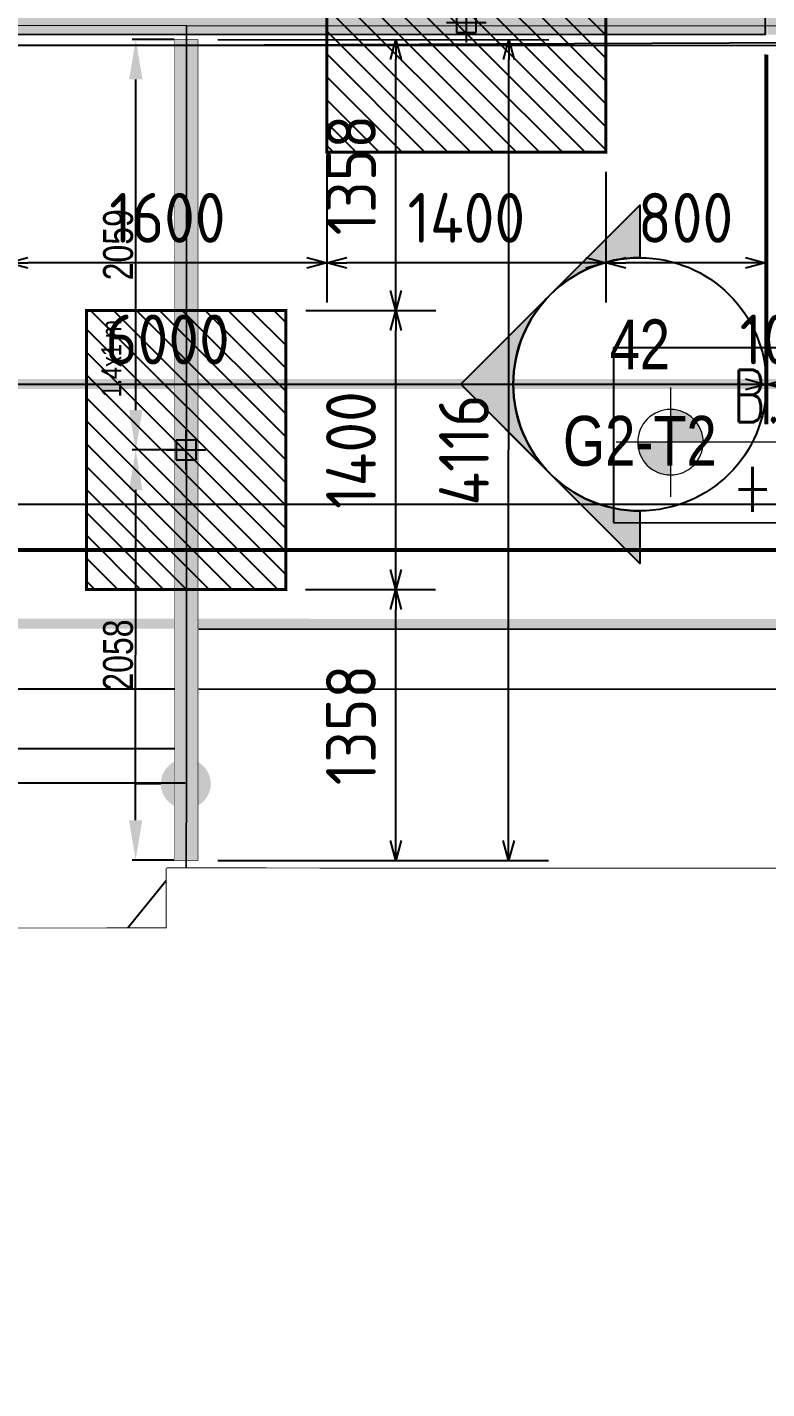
# Model space of a CAD drawing. Header units: centimetres. Extents: x -6122352 to 6876996, y -1694241 to 2592194.
# Drawn here: x 121387 to 125097, y -49007 to -42178 of the extents above; entities that cross this region are included whole.
import ezdxf
from ezdxf.enums import TextEntityAlignment as Align
from ezdxf.xclip import XClip

# ---------------------------------------------------------------- set-up
doc = ezdxf.new("R2010")
doc.units = ezdxf.units.CM
doc.header["$MEASUREMENT"] = 0
doc.header["$XCLIPFRAME"] = 2
doc.header["$PDMODE"] = 66
doc.header["$PDSIZE"] = 100
for name, pattern in [('CENTER', [2, 1.25, -0.25, 0.25, -0.25]), ('DASHED2', [0.375, 0.25, -0.125]), ('DU23023_KAA_00_XX_M2_TR_KPTB_0024$0$DU23023_KAA_00_XX_M2_TR_XRBS_0024$0$PHANTOM2', [1.25, 0.625, -0.125, 0.125, -0.125, 0.125, -0.125]), ('XR-AR-END-SETTING OUT PLAN$0$23261-XR-AR-SI-GF$0$HIDDEN', [0.375, 0.25, -0.125])]:
    doc.linetypes.add(name, pattern=pattern)
doc.layers.get('Defpoints').update_dxf_attribs({"color": 255, "linetype": 'CENTER'})
for name, color, linetype in [('00-MI-DIM', 7, 'Continuous'), ('23585-XR-AR-BOUNDARY WALLS AND SETBACKS$0$setback', 7, 'XR-AR-END-SETTING OUT PLAN$0$23261-XR-AR-SI-GF$0$HIDDEN'), ('@MI-FOOTINGS', 7, 'Continuous'), ('@MI-REF LAYER', 7, 'Continuous'), ('@MI-TYPE-02', 6, 'Continuous'), ('B_TH_4', 7, 'Continuous'), ('XR-AR-END-SETTING OUT PLAN$0$23585-XR-AR-END-GROUND FLOOR$0$A-Flor-Strs', 1, 'Continuous'), ('XR-AR-MID-SETTING OUT FOR MASTER$0$23585-XR-AR-MID-GROUND FLOOR$0$A-Flor-Strs', 1, 'Continuous'), ('XR-AR-MID-SETTING OUT FOR MASTER$0$23585-XR-AR-MID-GROUND FLOOR$0$GS-HATCH-FLOOR TILE', 251, 'Continuous'), ('XREF1$0$S-LEVELS', 2, 'Continuous'), ('XREF1$0$TYPICAL NEW PROFILE', 3, 'Continuous')]:
    doc.layers.add(name, color=color, linetype=linetype)
doc.layers.add('08-Compound Wall-2', color=6, linetype='Continuous', lineweight=25, true_color=0xff00ff)
doc.layers.add('23585-XR-AR-DAMAC PLOT LIMITS$0$1-End units', color=7, linetype='Continuous', lineweight=5, true_color=0xf8991e)
for name, color, linetype, lineweight in [('23585-XR-AR-DAMAC PLOT LIMITS$0$1-Mid units', 41, 'Continuous', 5), ('@ Foundations', 4, 'DASHED2', 50), ('A-ANNO-TEXT', 3, 'Continuous', 25), ('XR-AR-END-SETTING OUT PLAN$0$23585-XR-AR-END-GROUND FLOOR$0$A-GLAZ-SILL', 8, 'Continuous', 5), ('XR-AR-END-SETTING OUT PLAN$0$23585-XR-AR-END-GROUND FLOOR$0$A-GLAZ-WNDO', 232, 'Continuous', 9), ('XR-AR-END-SETTING OUT PLAN$0$23585-XR-AR-END-GROUND FLOOR$0$A-WALL', 7, 'Continuous', 30), ('XR-AR-END-SETTING OUT PLAN$0$23585-XR-AR-END-GROUND FLOOR$0$S-COLS', 51, 'Continuous', 40), ('XR-AR-END-SETTING OUT PLAN$0$23585-XR-AR-END-GROUND FLOOR$0$S-COLS-PATT', 8, 'Continuous', 5), ('XR-AR-MID-SETTING OUT FOR MASTER$0$23585-XR-AR-MID-GROUND FLOOR$0$$A-GLAZ-WNDO', 232, 'Continuous', 9), ('XR-AR-MID-SETTING OUT FOR MASTER$0$23585-XR-AR-MID-GROUND FLOOR$0$A-GLAZ-SILL', 8, 'Continuous', 5), ('XR-AR-MID-SETTING OUT FOR MASTER$0$23585-XR-AR-MID-GROUND FLOOR$0$A-GLAZ-WNDO', 232, 'Continuous', 9), ('XR-AR-MID-SETTING OUT FOR MASTER$0$23585-XR-AR-MID-GROUND FLOOR$0$A-WALL', 7, 'Continuous', 30), ('XR-AR-MID-SETTING OUT FOR MASTER$0$23585-XR-AR-MID-GROUND FLOOR$0$S-COLS', 51, 'Continuous', 40), ('XREF1$0$36-TAGLVL', 23, 'Continuous', 9)]:
    doc.layers.add(name, color=color, linetype=linetype, lineweight=lineweight)
doc.styles.add('Arial Narrow', font='ARIALN.TTF', dxfattribs={"width": 0.95, "height": 500})
doc.styles.add('JWC 1.50MM', font='GOTHIC.TTF', dxfattribs={"width": 0.8, "height": 1.5})
doc.styles.add('Schueco-BEMSTIL', font='isocpeur.ttf', dxfattribs={"width": 0.9})
doc.styles.add('XREF1$0$DLT_TEXT', font='romans.shx', dxfattribs={"width": 0.7})
doc.dimstyles.new('JWC - 1.5', dxfattribs={"dimtxt": 1.5, "dimasz": 2, "dimexe": 0.18, "dimexo": 0.06, "dimgap": 0.09, "dimtad": 1, "dimtoh": 1, "dimdec": 0, "dimzin": 0, "dimdsep": 46, "dimtxsty": 'JWC 1.50MM', "dimcen": 0.09, "dimclrd": 1, "dimclre": 1, "dimclrt": 2, "dimadec": 0, "dimazin": 0, "dimtfac": 1, "dimtdec": 0, "dimtofl": 0, "dimtmove": 0, "dimatfit": 3, "dimfxl": 30, "dimtolj": 1, "dimtzin": 0, "dimarcsym": 0})
doc.dimstyles.new('MI- JWC-TXT-2.5 MM', dxfattribs={"dimscale": 1.5, "dimtxt": 2.5, "dimasz": 1, "dimexe": 2, "dimexo": 1, "dimgap": 1, "dimtad": 1, "dimdec": 0, "dimdsep": 46, "dimtxsty": 'Schueco-BEMSTIL', "dimblk": 'OPEN30', "dimcen": 0, "dimdle": 2, "dimclrd": 140, "dimclre": 8, "dimclrt": 40, "dimadec": 0, "dimazin": 2, "dimtfac": 1, "dimtdec": 0, "dimtix": 1, "dimtmove": 2, "dimatfit": 3, "dimldrblk": 'OPEN', "dimfxl": 2, "dimlwd": -1, "dimlwe": -1, "dimarcsym": 0})

# ---------------------------------------------------------------- blocks, each defined once
blk = doc.blocks.new('23585-XR-AR-BOUNDARY WALLS AND SETBACKS')
at = {"layer": '08-Compound Wall-2'}
blk.add_lwpolyline([(496529.0666, 2768948.8518), (496511.4457, 2768964.9989), (496505.4006, 2768958.4013), (496501.3472, 2768953.9775), (496497.2938, 2768949.5537), (496493.2404, 2768945.1299), (496489.187, 2768940.7061), (496483.073, 2768934.0337), (496500.6945, 2768917.8874)], dxfattribs=at)
at = {"layer": '23585-XR-AR-BOUNDARY WALLS AND SETBACKS$0$setback', "ltscale": 40, "const_width": 0.05}
blk.add_lwpolyline([(496526.0691, 2768947.8008), (496511.6922, 2768960.9752), (496507.5388, 2768956.4422), (496503.4854, 2768952.0184), (496499.432, 2768947.5946), (496495.3786, 2768943.1708), (496491.3252, 2768938.747), (496487.1703, 2768934.2126), (496501.5476, 2768921.039), (496505.7023, 2768925.5734), (496509.7558, 2768929.9972), (496513.8092, 2768934.421), (496517.8628, 2768938.8447), (496521.9162, 2768943.2684), (496526.0691, 2768947.8008)], dxfattribs=at)
blk = doc.blocks.new('A$C9d9485f6')
at = {"layer": 'A-ANNO-TEXT', "rotation": 312.4881850805905}
blk.add_blockref('23585-XR-AR-BOUNDARY WALLS AND SETBACKS', (-2377088.5348, -1504219.2521), dxfattribs=at)
blk = doc.blocks.new('23585-XR-AR-DAMAC PLOT LIMITS')
at = {"layer": '23585-XR-AR-DAMAC PLOT LIMITS$0$1-End units', "color": 251, "true_color": 0x636466}
blk.add_lwpolyline([(496529.2017, 2768948.9993), (496523.0221, 2768942.2551), (496505.3269, 2768958.4689), (496511.5071, 2768965.2139)], close=True, dxfattribs=at)
at = {"layer": '23585-XR-AR-DAMAC PLOT LIMITS$0$1-Mid units', "color": 251, "true_color": 0x636466}
blk.add_lwpolyline([(496501.2735, 2768954.0451), (496505.3269, 2768958.4689), (496523.0221, 2768942.2551), (496518.9687, 2768937.8313)], close=True, dxfattribs=at)
blk = doc.blocks.new('A$Cf093b529')
at = {"layer": 'A-ANNO-TEXT'}
blk.add_blockref('23585-XR-AR-DAMAC PLOT LIMITS', (-495391.9901, -2768603.4419), dxfattribs=at)
blk = doc.blocks.new('XR-AR-END-SETTING OUT PLAN$0$23585-XR-AR-END-GROUND FLOOR$0$A$C75a8815d')
at = {"layer": 'XR-AR-END-SETTING OUT PLAN$0$23585-XR-AR-END-GROUND FLOOR$0$S-COLS', "color": 252, "lineweight": 30}
blk.add_lwpolyline([(6049.8, 13227.6), (6049.8, 12227.6), (6249.8, 12227.6), (6249.8, 13227.6)], close=True, dxfattribs=at)
blk = doc.blocks.new('XR-AR-END-SETTING OUT PLAN')
at = {"layer": 'XR-AR-END-SETTING OUT PLAN$0$23585-XR-AR-END-GROUND FLOOR$0$A-Flor-Strs', "color": 8}
for points in [[(3000.1, 19773.3), (3000.1, 20973.3), (9090, 20973.2)], [(3300.1, 19773.3), (3300.1, 20673.3), (9090, 20673.3)]]:
    blk.add_lwpolyline(points, dxfattribs=at)
at = {"layer": 'XR-AR-END-SETTING OUT PLAN$0$23585-XR-AR-END-GROUND FLOOR$0$A-GLAZ-SILL', "color": 252}
blk.add_line((3550.1, 19523.4), (8750.1, 19523.4), dxfattribs=at)
at = {"layer": 'XR-AR-END-SETTING OUT PLAN$0$23585-XR-AR-END-GROUND FLOOR$0$A-GLAZ-WNDO', "color": 252}
for p, q in [((6150.1, 19773.4), (8750.1, 19773.4)), ((7410.1, 19623.4), (7410.1, 19773.4)), ((7460.1, 19773.4), (7460.1, 19623.4)), ((8700.1, 19623.4), (8700.1, 19773.4)), ((8750.1, 19773.4), (8750.1, 19523.4)), ((8750.1, 19623.4), (6150.1, 19623.4))]:
    blk.add_line(p, q, dxfattribs=at)
blk.add_lwpolyline([(7460.1, 19723.4), (8700.1, 19723.4)], dxfattribs=at)
for points in [[(6230.1, 19563.4), (7440.1, 19563.4), (7440.1, 19613.4), (6230.1, 19613.4)], [(7520.1, 19563.4), (7440.1, 19563.4), (7440.1, 19613.4), (7520.1, 19613.4)]]:
    blk.add_lwpolyline(points, close=True, dxfattribs=at)
at = {"layer": 'XR-AR-END-SETTING OUT PLAN$0$23585-XR-AR-END-GROUND FLOOR$0$A-WALL', "color": 8}
for points in [[(9250.1, 19773.3), (8750.1, 19773.4), (8750.1, 19523.3), (9250, 19523.4)], [(9250.1, 6650), (9050.1, 6650), (9050.1, 8750), (6850.1, 8750), (6850.1, 8700), (6750.1, 8700), (6750.1, 8750), (6650.1, 8750), (6650.1, 8850), (6950.1, 8850), (6950.1, 8900), (7050.1, 8900), (7050.1, 8850), (9050.1, 8850), (9050.1, 10350), (7050.1, 10350), (7050.1, 9800), (6950.1, 9800), (6950.1, 10550), (7050.1, 10550), (7050.1, 10450), (9050.1, 10450), (9049.9, 19523.4), (9250, 19523.4)]]:
    blk.add_lwpolyline(points, close=True, dxfattribs=at)
at = {"layer": 'XR-AR-END-SETTING OUT PLAN$0$23585-XR-AR-END-GROUND FLOOR$0$S-COLS-PATT', "color": 8}
blk.add_blockref('XR-AR-END-SETTING OUT PLAN$0$23585-XR-AR-END-GROUND FLOOR$0$A$C75a8815d', (3000.1, 5500), dxfattribs=at)
blk = doc.blocks.new('END UNIT')
at = {"xscale": 0.001, "yscale": 0.001, "zscale": 0.001}
blk.add_blockref('XR-AR-END-SETTING OUT PLAN', (-9.1502, 0), dxfattribs=at)
blk = doc.blocks.new('XR-AR-MID-SETTING OUT FOR MASTER$0$23585-XR-AR-MID-GROUND FLOOR$0$945-4P-1-101-GROUND FLOOR PLAN$0$XR-MIDDLE-GROUND FLOOR PLAN$0$A$C446944C1')
at = {"layer": 'XR-AR-MID-SETTING OUT FOR MASTER$0$23585-XR-AR-MID-GROUND FLOOR$0$A-GLAZ-SILL', "color": 252}
blk.add_line((0, 0), (5.2, 0), dxfattribs=at)
for points in [[(2.2081, -0.0228), (2.2081, -0.1242), (2.0938, -0.0735), (2.2081, -0.0228)], [(2.9919, -0.0228), (2.9919, -0.1242), (3.1062, -0.0735), (2.9919, -0.0228)]]:
    blk.add_lwpolyline(points, dxfattribs=at)
at = {"layer": 'XR-AR-MID-SETTING OUT FOR MASTER$0$23585-XR-AR-MID-GROUND FLOOR$0$A-GLAZ-WNDO', "color": 252}
for p, q in [((5.2, 0.25), (0, 0.25)), ((0, 0.25), (0, 0)), ((0.05, 0.1), (0.05, 0.25)), ((1.285, 0.25), (1.285, 0.1)), ((1.335, 0.1), (1.335, 0.25)), ((3.865, 0.1), (3.865, 0.25)), ((3.915, 0.25), (3.915, 0.1)), ((5.15, 0.1), (5.15, 0.25)), ((5.2, 0.25), (5.2, 0)), ((0, 0.1), (2.6, 0.1)), ((5.2, 0.1), (2.6, 0.1))]:
    blk.add_line(p, q, dxfattribs=at)
for points in [[(1.285, 0.2), (0.05, 0.2)], [(3.915, 0.2), (5.15, 0.2)]]:
    blk.add_lwpolyline(points, dxfattribs=at)
for points in [[(1.225, 0.04), (1.305, 0.04), (1.305, 0.09), (1.225, 0.09)], [(2.52, 0.04), (1.305, 0.04), (1.305, 0.09), (2.52, 0.09)], [(2.6, 0.04), (2.52, 0.04), (2.52, 0.09), (2.6, 0.09)], [(2.6, 0.04), (2.68, 0.04), (2.68, 0.09), (2.6, 0.09)], [(2.68, 0.04), (3.895, 0.04), (3.895, 0.09), (2.68, 0.09)], [(3.975, 0.04), (3.895, 0.04), (3.895, 0.09), (3.975, 0.09)]]:
    blk.add_lwpolyline(points, close=True, dxfattribs=at)
blk = doc.blocks.new('XR-AR-MID-SETTING OUT FOR MASTER$0$23585-XR-AR-MID-GROUND FLOOR$0$A$C08698786')
at = {"layer": 'XR-AR-MID-SETTING OUT FOR MASTER$0$23585-XR-AR-MID-GROUND FLOOR$0$S-COLS', "color": 252, "lineweight": 30}
blk.add_lwpolyline([(-100.1, 18727.6), (-100.1, 17727.6), (99.9, 17727.6), (99.9, 18727.6)], close=True, dxfattribs=at)
blk = doc.blocks.new('XR-AR-MID-SETTING OUT FOR MASTER')
at = {"layer": 'XR-AR-MID-SETTING OUT FOR MASTER$0$23585-XR-AR-MID-GROUND FLOOR$0$A-Flor-Strs', "color": 8}
for p, q in [((60.1, 20672.9), (5940, 20672.7)), ((60, 20372.9), (5940, 20372.7))]:
    blk.add_line(p, q, dxfattribs=at)
at = {"layer": 'XR-AR-MID-SETTING OUT FOR MASTER$0$23585-XR-AR-MID-GROUND FLOOR$0$A-WALL', "color": 8}
for points in [[(100, 19472.7), (-100, 19472.7), (-100, 5500), (100, 5500), (100, 8850.1), (1100, 8850.1), (1100, 8950.1), (100, 8950.1), (100, 10950), (2100, 10950), (2100, 9950.1), (2200, 9950.1), (2200.1, 11150), (2100.1, 11150), (2100, 11050), (100, 11050)], [(100, 19472.7), (400, 19472.7), (400, 19222.7), (100, 19222.7)]]:
    blk.add_lwpolyline(points, close=True, dxfattribs=at)
at = {"layer": 'XR-AR-MID-SETTING OUT FOR MASTER$0$23585-XR-AR-MID-GROUND FLOOR$0$$A-GLAZ-WNDO', "color": 8, "xscale": -1000, "yscale": 1000, "zscale": 1000}
blk.add_blockref('XR-AR-MID-SETTING OUT FOR MASTER$0$23585-XR-AR-MID-GROUND FLOOR$0$945-4P-1-101-GROUND FLOOR PLAN$0$XR-MIDDLE-GROUND FLOOR PLAN$0$A$C446944C1', (5600, 19222.7), dxfattribs=at)
at = {"layer": 'XR-AR-MID-SETTING OUT FOR MASTER$0$23585-XR-AR-MID-GROUND FLOOR$0$GS-HATCH-FLOOR TILE', "color": 8}
blk.add_blockref('XR-AR-MID-SETTING OUT FOR MASTER$0$23585-XR-AR-MID-GROUND FLOOR$0$A$C08698786', (0, 0), dxfattribs=at)
blk = doc.blocks.new('MID UNIT')
at = {"xscale": 0.001, "yscale": 0.001, "zscale": 0.001}
blk.add_blockref('XR-AR-MID-SETTING OUT FOR MASTER', (0, 0), dxfattribs=at)
blk = doc.blocks.new('TH_4')
at = {"xscale": -1}
blk.add_blockref('END UNIT', (495826.3054, 2769130.5141), dxfattribs=at)
blk.add_blockref('MID UNIT', (495826.3054, 2769130.5141), dxfattribs=at)
blk = doc.blocks.new('A$C780da55d')
at = {"layer": 'B_TH_4', "xscale": 1.000039159572381, "yscale": 1.000039159572381, "zscale": 1.000039159572381}
blk.add_blockref('TH_4', (-495814.0705, -2769239.3021), dxfattribs=at)
blk = doc.blocks.new('23585-XR-AR-MALDIVE-2$0$TH_4')
blk.add_blockref('A$C780da55d', (495794.6554, 2769130.8641))
at = {"layer": '@ Foundations', "linetype": 'DASHED2', "ltscale": 0.25}
blk.add_lwpolyline([(495824.9554, 2769144.3068), (495827.6554, 2769144.3068), (495827.6554, 2769149.6568), (495824.9554, 2769149.6568)], close=True, dxfattribs=at)
blk = doc.blocks.new('XREF1$0$LVL  ATTR')
at = {"color": 7}
blk.add_wipeout([(-0.3373, 0.3835), (1.8973, 0.3835), (1.8973, -0.4505), (-0.3373, -0.4505)], dxfattribs=at)
at = {"layer": 'XREF1$0$36-TAGLVL', "extrusion": (-4.88814e-07, 1.40652e-17, 1)}
h = blk.add_hatch(color=252, dxfattribs=at)
h.paths.add_polyline_path([(-0.0654, 0.1563, 0.414214), (-0.2216, 0), (-0.0654, 0)])
h.paths.add_polyline_path([(0.0909, 0), (-0.0654, 0), (-0.0654, -0.1562, 0.414214)])
for p, q in [((-0.0654, -0.2604), (-0.0654, 0.2604)), ((1.3511, 0, 0), (-0.3253, 0, 0))]:
    blk.add_line(p, q, dxfattribs=at)
blk.add_circle((-0.0654, 0, 0), 0.1562, dxfattribs=at)
at = {"layer": 'XREF1$0$S-LEVELS', "color": 1}
blk.add_lwpolyline([(-0.3373, 0.3835), (1.8973, 0.3835), (1.8973, -0.4505), (-0.3373, -0.4505)], close=True, dxfattribs=at)
at = {"layer": 'XREF1$0$TYPICAL NEW PROFILE', "color": 3, "style": 'XREF1$0$DLT_TEXT', "width": 0.7}
for tag, p in [('+0.00M', (0.2413, 0.0671, -0.0001)), ('S.S.L', (0.2413, -0.3453, -0.0001))]:
    blk.add_attdef(tag, p, '', height=0.25, dxfattribs=at)
blk = doc.blocks.new('_Dot')
at = {"color": 0, "linetype": 'ByBlock', "lineweight": -2}
blk.add_line((-0.5, 0), (-1, 0), dxfattribs=at)
at = {"color": 0, "linetype": 'ByBlock', "const_width": 0.5}
blk.add_lwpolyline([(-0.25, 0, 1), (0.25, 0, 1)], format="xyb", close=True, dxfattribs=at)
blk = doc.blocks.new('_Open30')
at = {"color": 0, "linetype": 'ByBlock', "lineweight": -2}
for p, q in [((-1, 0.268), (0, 0)), ((0, 0), (-1, -0.268)), ((0, 0), (-1, 0))]:
    blk.add_line(p, q, dxfattribs=at)
blk = doc.blocks.new('*D3411')
at = {"layer": '@MI-TYPE-02', "color": 8, "transparency": 16777216}
for p, q in [((-8463.2, -18260.8), (-8463.2, -19919.4)), ((-4346.7, -18260), (-4346.7, -19919.5))]:
    blk.add_line(p, q, dxfattribs=at)
at = {"layer": '@MI-TYPE-02', "color": 140, "transparency": 16777216}
blk.add_line((-8363.2, -19719.4), (-4446.7, -19719.5), dxfattribs=at)
at = {"layer": 'Defpoints', "color": 0, "transparency": 16777216}
for p in [(-8463.2, -18160.8), (-4346.7, -18160), (-4346.7, -19719.5)]:
    blk.add_point(p, dxfattribs=at)
at = {"layer": '@MI-TYPE-02', "color": 140, "transparency": 16777216, "xscale": 100, "yscale": 100, "zscale": 100}
for p, rotation in [((-8463.2, -19719.4), 179.9983766928187), ((-4346.7, -19719.5), 359.9983766928187)]:
    blk.add_blockref('_Open30', p, dxfattribs=dict(at, rotation=rotation))
at = {"layer": '@MI-TYPE-02', "color": 40, "transparency": 16777216, "insert": (-6405, -19494.5), "char_height": 250, "attachment_point": 5, "rotation": 359.99838, "style": 'Schueco-BEMSTIL'}
blk.add_mtext('4116', dxfattribs=at)
blk = doc.blocks.new('_Open')
at = {"color": 0, "linetype": 'ByBlock', "lineweight": -2}
for p, q in [((-1, 0.2), (0, 0)), ((-1, -0.2), (0, 0)), ((0, 0), (-1, 0))]:
    blk.add_line(p, q, dxfattribs=at)
blk = doc.blocks.new('T2-SINGLE FOOTING')
at = {"layer": '@MI-FOOTINGS', "transparency": 33554679}
h = blk.add_hatch(dxfattribs=at)
h.set_pattern_fill('ANSI31', color=8, scale=650)
h.paths.add_polyline_path([(-700, 500), (700, 500), (700, -500), (-700, -500)])
at = {"layer": '@MI-FOOTINGS', "color": 62, "const_width": 15}
blk.add_lwpolyline([(-700, 500), (700, 500), (700, -500), (-700, -500)], close=True, dxfattribs=at)
at = {"layer": '@MI-FOOTINGS', "color": 30}
blk.add_point((0, 0), dxfattribs=at)
at = {"color": 94, "insert": (264.8, 425.4), "char_height": 100, "attachment_point": 1, "style": 'Arial Narrow'}
blk.add_mtext_dynamic_manual_height_columns('1.4x1 m', width=1894.424, gutter_width=2500, heights=[0], dxfattribs=at)
blk = doc.blocks.new('*D4841')
at = {"color": 1, "lineweight": -2, "transparency": 16777216}
for p, q in [((-8462.4, -18038.9), (-8462.4, -17829.8)), ((-8262.4, -17847.8), (-6604.9, -17847.8)), ((-6404.9, -18094.4), (-6404.9, -17829.8))]:
    blk.add_line(p, q, dxfattribs=at)
at = {"color": 1, "transparency": 16777216}
for points in [[(-8262.4, -17814.5), (-8262.4, -17881.1), (-8462.4, -17847.8)], [(-6604.9, -17814.5), (-6604.9, -17881.1), (-6404.9, -17847.8)]]:
    blk.add_solid(points, dxfattribs=at)
at = {"layer": 'Defpoints', "color": 0, "transparency": 16777216}
for p in [(-6404.9, -17847.8), (-8462.4, -18044.9), (-6404.9, -18100.4)]:
    blk.add_point(p, dxfattribs=at)
at = {"color": 2, "transparency": 16777216, "insert": (-7433.7, -17760), "char_height": 150, "attachment_point": 5, "style": 'JWC 1.50MM'}
blk.add_mtext('\\A1;2058', dxfattribs=at)
blk = doc.blocks.new('*D4843')
at = {"color": 1, "lineweight": -2, "transparency": 16777216}
for p, q in [((-6404.9, -18094.4), (-6404.9, -17829.8)), ((-6204.9, -17847.8), (-4546, -17847.8)), ((-4346, -18039.9), (-4346, -17829.8))]:
    blk.add_line(p, q, dxfattribs=at)
at = {"color": 1, "transparency": 16777216}
for points in [[(-6204.9, -17814.5), (-6204.9, -17881.1), (-6404.9, -17847.8)], [(-4546, -17814.5), (-4546, -17881.1), (-4346, -17847.8)]]:
    blk.add_solid(points, dxfattribs=at)
at = {"layer": 'Defpoints', "color": 0, "transparency": 16777216}
for p in [(-4346, -17847.8), (-4346, -18045.9), (-6404.9, -18100.4)]:
    blk.add_point(p, dxfattribs=at)
at = {"color": 2, "transparency": 16777216, "insert": (-5375.5, -17760), "char_height": 150, "attachment_point": 5, "style": 'JWC 1.50MM'}
blk.add_mtext('\\A1;2059', dxfattribs=at)
blk = doc.blocks.new('*D3550')
at = {"color": 8, "transparency": 16777216}
for p, q in [((-8463.2, -18260.8), (-8463.2, -19352.9)), ((-7104.9, -18700.4), (-7104.9, -19352.9))]:
    blk.add_line(p, q, dxfattribs=at)
at = {"color": 140, "transparency": 16777216}
blk.add_line((-8363.2, -19152.9), (-7204.9, -19152.9), dxfattribs=at)
at = {"layer": 'Defpoints', "color": 0, "transparency": 16777216}
for p in [(-8463.2, -18160.8), (-7104.9, -18600.4), (-7104.9, -19152.9)]:
    blk.add_point(p, dxfattribs=at)
at = {"color": 140, "transparency": 16777216, "xscale": 100, "yscale": 100, "zscale": 100, "rotation": 180}
blk.add_blockref('_Open30', (-8463.2, -19152.9), dxfattribs=at)
at = {"color": 140, "transparency": 16777216, "xscale": 100, "yscale": 100, "zscale": 100}
blk.add_blockref('_Open30', (-7104.9, -19152.9), dxfattribs=at)
at = {"color": 40, "transparency": 16777216, "insert": (-7784.1, -18927.9), "char_height": 250, "attachment_point": 5, "style": 'Schueco-BEMSTIL'}
blk.add_mtext('1358', dxfattribs=at)
blk = doc.blocks.new('*D3551')
at = {"color": 8, "transparency": 16777216}
for p, q in [((-7104.9, -18700.4), (-7104.9, -19352.9)), ((-5704.9, -18700.4), (-5704.9, -19352.9))]:
    blk.add_line(p, q, dxfattribs=at)
at = {"color": 140, "transparency": 16777216}
blk.add_line((-7004.9, -19152.9), (-5804.9, -19152.9), dxfattribs=at)
at = {"layer": 'Defpoints', "color": 0, "transparency": 16777216}
for p in [(-7104.9, -18600.4), (-5704.9, -18600.4), (-5704.9, -19152.9)]:
    blk.add_point(p, dxfattribs=at)
at = {"color": 140, "transparency": 16777216, "xscale": 100, "yscale": 100, "zscale": 100, "rotation": 180}
blk.add_blockref('_Open30', (-7104.9, -19152.9), dxfattribs=at)
at = {"color": 140, "transparency": 16777216, "xscale": 100, "yscale": 100, "zscale": 100}
blk.add_blockref('_Open30', (-5704.9, -19152.9), dxfattribs=at)
at = {"color": 40, "transparency": 16777216, "insert": (-6404.9, -18927.9), "char_height": 250, "attachment_point": 5, "style": 'Schueco-BEMSTIL'}
blk.add_mtext('1400', dxfattribs=at)
blk = doc.blocks.new('*D3552')
at = {"color": 8, "transparency": 16777216}
for p, q in [((-4346.7, -18260), (-4346.7, -19352.9)), ((-5704.9, -18700.4), (-5704.9, -19352.9))]:
    blk.add_line(p, q, dxfattribs=at)
at = {"color": 140, "transparency": 16777216}
blk.add_line((-5604.9, -19152.9), (-4446.7, -19152.9), dxfattribs=at)
at = {"layer": 'Defpoints', "color": 0, "transparency": 16777216}
for p in [(-4346.7, -18160), (-5704.9, -18600.4), (-4346.7, -19152.9)]:
    blk.add_point(p, dxfattribs=at)
at = {"color": 140, "transparency": 16777216, "xscale": 100, "yscale": 100, "zscale": 100, "rotation": 180}
blk.add_blockref('_Open30', (-5704.9, -19152.9), dxfattribs=at)
at = {"color": 140, "transparency": 16777216, "xscale": 100, "yscale": 100, "zscale": 100}
blk.add_blockref('_Open30', (-4346.7, -19152.9), dxfattribs=at)
at = {"color": 40, "transparency": 16777216, "insert": (-5025.8, -18927.9), "char_height": 250, "attachment_point": 5, "style": 'Schueco-BEMSTIL'}
blk.add_mtext('1358', dxfattribs=at)
blk = doc.blocks.new('T2-FOOTING PLAN')
at = {"layer": '@MI-FOOTINGS', "transparency": 33554679}
h = blk.add_hatch(dxfattribs=at)
h.set_pattern_fill('ANSI31', color=8, scale=650)
h.paths.add_polyline_path([(-700, 650), (700, 650), (700, -650), (-700, -650)])
at = {"layer": '@MI-FOOTINGS', "color": 160, "true_color": 0x3340f0, "const_width": 15}
blk.add_lwpolyline([(-700, 650), (700, 650), (700, -650), (-700, -650)], close=True, dxfattribs=at)
at = {"layer": '@MI-FOOTINGS', "color": 30}
blk.add_point((0, 0), dxfattribs=at)
blk = doc.blocks.new('*D1045')
at = {"layer": '@MI-TYPE-02', "color": 8, "transparency": 16777216}
for p, q in [((627091.8, 2768800), (627091.8, 2766945.5)), ((627101.8, 2768798.9), (627101.8, 2766945.5))]:
    blk.add_line(p, q, dxfattribs=at)
at = {"layer": '@MI-TYPE-02', "color": 140, "transparency": 16777216}
for p, q in [((626991.8, 2767145.5), (626891.8, 2767145.5)), ((627101.8, 2767145.5), (627091.8, 2767145.5)), ((627201.8, 2767145.5), (627301.8, 2767145.5))]:
    blk.add_line(p, q, dxfattribs=at)
at = {"layer": 'Defpoints', "color": 0, "transparency": 16777216}
for p in [(627091.8, 2768900), (627101.8, 2768898.9), (627091.8, 2767145.5)]:
    blk.add_point(p, dxfattribs=at)
at = {"layer": '@MI-TYPE-02', "color": 140, "transparency": 16777216, "xscale": 100, "yscale": 100, "zscale": 100}
blk.add_blockref('_Open30', (627091.8, 2767145.5), dxfattribs=at)
at = {"layer": '@MI-TYPE-02', "color": 140, "transparency": 16777216, "xscale": 100, "yscale": 100, "zscale": 100, "rotation": 180}
blk.add_blockref('_Open30', (627101.8, 2767145.5), dxfattribs=at)
at = {"layer": '@MI-TYPE-02', "color": 40, "transparency": 16777216, "insert": (627096.8, 2767370.5), "char_height": 250, "attachment_point": 5, "style": 'Schueco-BEMSTIL'}
blk.add_mtext('10', dxfattribs=at)
blk = doc.blocks.new('*D1046')
at = {"layer": '@MI-TYPE-02', "color": 8, "transparency": 16777216}
for p, q in [((621091.9, 2768797.8), (621091.9, 2766945.5)), ((627091.8, 2768800), (627091.8, 2766945.5))]:
    blk.add_line(p, q, dxfattribs=at)
at = {"layer": '@MI-TYPE-02', "color": 140, "transparency": 16777216}
blk.add_line((626991.8, 2767145.5), (621191.9, 2767145.5), dxfattribs=at)
at = {"layer": 'Defpoints', "color": 0, "transparency": 16777216}
for p in [(621091.9, 2768897.8), (627091.8, 2768900), (621091.9, 2767145.5)]:
    blk.add_point(p, dxfattribs=at)
at = {"layer": '@MI-TYPE-02', "color": 140, "transparency": 16777216, "xscale": 100, "yscale": 100, "zscale": 100, "rotation": 180}
blk.add_blockref('_Open30', (621091.9, 2767145.5), dxfattribs=at)
at = {"layer": '@MI-TYPE-02', "color": 140, "transparency": 16777216, "xscale": 100, "yscale": 100, "zscale": 100}
blk.add_blockref('_Open30', (627091.8, 2767145.5), dxfattribs=at)
at = {"layer": '@MI-TYPE-02', "color": 40, "transparency": 16777216, "insert": (624091.9, 2767370.5), "char_height": 250, "attachment_point": 5, "style": 'Schueco-BEMSTIL'}
blk.add_mtext('6000', dxfattribs=at)
blk = doc.blocks.new('*D1058')
at = {"layer": '@MI-TYPE-02', "color": 8, "transparency": 16777216}
for p, q in [((627091.8, 2768800), (627091.8, 2767555.5)), ((626291.8, 2768210.5), (626291.8, 2767555.5))]:
    blk.add_line(p, q, dxfattribs=at)
at = {"layer": '@MI-TYPE-02', "color": 140, "transparency": 16777216}
blk.add_line((626991.8, 2767755.5), (626391.8, 2767755.5), dxfattribs=at)
at = {"layer": 'Defpoints', "color": 0, "transparency": 16777216}
for p in [(627091.8, 2768900), (626291.8, 2768310.5), (626291.8, 2767755.5)]:
    blk.add_point(p, dxfattribs=at)
at = {"layer": '@MI-TYPE-02', "color": 140, "transparency": 16777216, "xscale": 100, "yscale": 100, "zscale": 100, "rotation": 180}
blk.add_blockref('_Open30', (626291.8, 2767755.5), dxfattribs=at)
at = {"layer": '@MI-TYPE-02', "color": 140, "transparency": 16777216, "xscale": 100, "yscale": 100, "zscale": 100}
blk.add_blockref('_Open30', (627091.8, 2767755.5), dxfattribs=at)
at = {"layer": '@MI-TYPE-02', "color": 40, "transparency": 16777216, "insert": (626691.8, 2767980.5), "char_height": 250, "attachment_point": 5, "style": 'Schueco-BEMSTIL'}
blk.add_mtext('800', dxfattribs=at)
blk = doc.blocks.new('*D1089')
at = {"layer": '@MI-TYPE-02', "color": 8, "transparency": 16777216}
for p, q in [((-8315.2, -750.2), (-8315.2, -1404.9)), ((-6915.2, -749.9), (-6915.2, -1404.9))]:
    blk.add_line(p, q, dxfattribs=at)
at = {"layer": '@MI-TYPE-02', "color": 140, "transparency": 16777216}
blk.add_line((-7015.2, -1204.9), (-8215.2, -1204.9), dxfattribs=at)
at = {"layer": 'Defpoints', "color": 0, "transparency": 16777216}
for p in [(-8315.2, -650.2), (-6915.2, -649.9), (-8315.2, -1204.9)]:
    blk.add_point(p, dxfattribs=at)
at = {"layer": '@MI-TYPE-02', "color": 140, "transparency": 16777216, "xscale": 100, "yscale": 100, "zscale": 100, "rotation": 180}
blk.add_blockref('_Open30', (-8315.2, -1204.9), dxfattribs=at)
at = {"layer": '@MI-TYPE-02', "color": 140, "transparency": 16777216, "xscale": 100, "yscale": 100, "zscale": 100}
blk.add_blockref('_Open30', (-6915.2, -1204.9), dxfattribs=at)
at = {"layer": '@MI-TYPE-02', "color": 40, "transparency": 16777216, "insert": (-7615.2, -979.9), "char_height": 250, "attachment_point": 5, "style": 'Schueco-BEMSTIL'}
blk.add_mtext('1400', dxfattribs=at)
blk = doc.blocks.new('*D1086')
at = {"layer": '@MI-TYPE-02', "color": 8, "transparency": 16777216}
for p, q in [((-9915.2, -750.5), (-9915.2, -1404.9)), ((-8315.2, -750.2), (-8315.2, -1404.9))]:
    blk.add_line(p, q, dxfattribs=at)
at = {"layer": '@MI-TYPE-02', "color": 140, "transparency": 16777216}
blk.add_line((-8415.2, -1204.9), (-9815.2, -1204.9), dxfattribs=at)
at = {"layer": 'Defpoints', "color": 0, "transparency": 16777216}
for p in [(-9915.2, -650.5), (-8315.2, -650.2), (-9915.2, -1204.9)]:
    blk.add_point(p, dxfattribs=at)
at = {"layer": '@MI-TYPE-02', "color": 140, "transparency": 16777216, "xscale": 100, "yscale": 100, "zscale": 100, "rotation": 180}
blk.add_blockref('_Open30', (-9915.2, -1204.9), dxfattribs=at)
at = {"layer": '@MI-TYPE-02', "color": 140, "transparency": 16777216, "xscale": 100, "yscale": 100, "zscale": 100}
blk.add_blockref('_Open30', (-8315.2, -1204.9), dxfattribs=at)
at = {"layer": '@MI-TYPE-02', "color": 40, "transparency": 16777216, "insert": (-9115.2, -979.9), "char_height": 250, "attachment_point": 5, "style": 'Schueco-BEMSTIL'}
blk.add_mtext('1600', dxfattribs=at)
blk = doc.blocks.new('*D1057')
at = {"layer": '@MI-TYPE-02', "color": 8, "transparency": 16777216}
for p, q in [((633207, 2768800.5), (633207, 2766342)), ((591042, 2768791.8), (591042, 2766342))]:
    blk.add_line(p, q, dxfattribs=at)
at = {"layer": '@MI-TYPE-02', "color": 140, "transparency": 16777216}
blk.add_line((633107, 2766542), (591142, 2766542), dxfattribs=at)
at = {"layer": 'Defpoints', "color": 0, "transparency": 16777216}
for p in [(591042, 2768891.8), (633207, 2768900.5), (591042, 2766542)]:
    blk.add_point(p, dxfattribs=at)
at = {"layer": '@MI-TYPE-02', "color": 140, "transparency": 16777216, "xscale": 100, "yscale": 100, "zscale": 100, "rotation": 180}
blk.add_blockref('_Open30', (591042, 2766542), dxfattribs=at)
at = {"layer": '@MI-TYPE-02', "color": 140, "transparency": 16777216, "xscale": 100, "yscale": 100, "zscale": 100}
blk.add_blockref('_Open30', (633207, 2766542), dxfattribs=at)
at = {"layer": '@MI-TYPE-02', "color": 40, "transparency": 16777216, "insert": (612124.5, 2766767), "char_height": 250, "attachment_point": 5, "style": 'Schueco-BEMSTIL'}
blk.add_mtext('42165', dxfattribs=at)
blk = doc.blocks.new('*U1430')
h = blk.add_hatch(color=94)
edge = h.paths.add_edge_path()
edge.add_line((0, -6.35), (0, -8.98))
edge.add_line((0, -8.98), (-8.98, 0))
edge.add_line((-8.98, 0), (0, 8.98))
edge.add_line((0, 8.98), (0, 6.35))
edge.add_arc((0, 0), 6.35, 90, 270)
at = {"color": 94}
blk.add_line((-6.35, 0), (6.35, 0), dxfattribs=at)
for points in [[(0, -6.35), (0, -8.98), (-8.98, 0), (0, 8.98), (0, 6.35, 1)], [(-4.49, 4.49, 0.414214), (-4.49, -4.49), (-8.98, 0), (-4.49, 4.49)]]:
    blk.add_lwpolyline(points, format="xyb", close=True)
blk.add_circle((0, 0), 6.35, dxfattribs=at)
at = {"style": 'Arial Narrow', "width": 0.95, "flags": 8}
blk.add_attdef('VIEWNUMBER', text='', height=2.5, dxfattribs=at).set_placement((0, 0), align=Align.BOTTOM_CENTER)
blk.add_attdef('SHEETNUMBER', text='', height=2.5, dxfattribs=at).set_placement((0, -1.588), align=Align.TOP_CENTER)
blk = doc.blocks.new('G6-Partition Walls')
at = {"layer": '@MI-TYPE-02'}
h = blk.add_hatch(color=256, dxfattribs=at)
h.dxf.hatch_style = 1
h.paths.add_polyline_path([(-8541.8, -40.9), (-8541.9, -160.9), (-4353.6, -161.9), (-4353.6, -41.9)])
h.paths.add_polyline_path([(-8763.6, -6040.1), (-8763.6, -6160.1), (-4345.5, -6161.7), (-4345.5, -6041.7)])
h.paths.add_polyline_path([(-8542.2, -12160.6), (-8542.2, -12040.6), (-4353.9, -12039.9), (-4353.9, -12159.9)])
h.paths.add_polyline_path([(-8463.2, -18160.8), (-8463.2, -18040.8), (-4346.7, -18040), (-4346.7, -18160)])
at = {"layer": '@MI-TYPE-02', "const_width": 2.5}
blk.add_lwpolyline([(-8463.2, -18160.8), (-8463.2, -18040.8), (-4346.7, -18040), (-4346.7, -18160)], close=True, dxfattribs=at)
blk.add_blockref('T2-SINGLE FOOTING', (-6404.9, -18100.4))
at = {"color": 94}
for base, p1, p2, picture, middle in [((-6404.9451, -17847.785), (-8462.4493, -18044.8567), (-6404.9451, -18100.402), '*D4841', (-7433.6972, -17760.012)), ((-4346, -17847.8), (-6404.9, -18100.4), (-4346, -18045.9), '*D4843', (-5375.5, -17760))]:
    dim = blk.add_linear_dim(base=base, p1=p1, p2=p2, dimstyle='JWC - 1.5', dxfattribs=at)
    dim.commit()
    dim.dimension.update_dxf_attribs({"geometry": picture, "text_midpoint": middle})
for base, p1, p2, picture, middle in [((-7104.9, -19152.9), (-8463.2, -18160.8), (-7104.9, -18600.4), '*D3550', (-7784.1, -18927.9)), ((-4346.7, -19152.9), (-5704.9, -18600.4), (-4346.7, -18160), '*D3552', (-5025.8, -18927.9)), ((-5704.9, -19152.9), (-7104.9, -18600.4), (-5704.9, -18600.4), '*D3551', (-6404.9, -18927.9))]:
    dim = blk.add_linear_dim(base=base, p1=p1, p2=p2, dimstyle='MI- JWC-TXT-2.5 MM')
    dim.commit()
    dim.dimension.update_dxf_attribs({"geometry": picture, "text_midpoint": middle})
at = {"layer": '@MI-TYPE-02'}
dim = blk.add_linear_dim(base=(-4346.7, -19719.5), p1=(-8463.2, -18160.8), p2=(-4346.7, -18160), angle=179.99838, dimstyle='MI- JWC-TXT-2.5 MM', dxfattribs=at)
dim.commit()
dim.dimension.update_dxf_attribs({"geometry": '*D3411', "text_midpoint": (-6405, -19494.5)})
blk = doc.blocks.new('G6-T2-REAR-RIGHT END')
at = {"layer": '@MI-TYPE-02'}
h = blk.add_hatch(color=256, dxfattribs=at)
h.dxf.hatch_style = 1
h.paths.add_polyline_path([(-42165.2, 51.3), (-36165.3, 53.5), (-36164.8, -66.5), (-42164.7, -68.7)])
h.paths.add_polyline_path([(-36155.3, 52.4), (-30155.3, 54.6), (-30154.9, -65.4), (-36154.8, -67.6)])
h.paths.add_polyline_path([(-30145.3, 53.6), (-24145.4, 55.8), (-24144.9, -64.2), (-30144.9, -66.4)])
h.paths.add_polyline_path([(-24135.4, 54.6), (-18135.5, 56.8), (-18135, -63.2), (-24134.9, -65.4)])
h.paths.add_polyline_path([(-18125.5, 55.9), (-12125.5, 58.1), (-12125.1, -61.9), (-18125, -64.1)])
h.paths.add_polyline_path([(-12115.6, 57.3), (-6115.6, 59.5), (-6115.2, -60.5), (-12115.1, -62.7)])
h.paths.add_polyline_path([(-6105.6, 58.4), (-0.2, 60), (0.2, -60), (-6105.2, -61.6)])
blk.add_lwpolyline([(-12115.6, 57.3), (-6115.6, 59.5), (-6115.2, -60.5), (-12115.1, -62.7)], close=True, dxfattribs=at)
at = {"layer": '@MI-FOOTINGS', "xscale": -1, "rotation": 0.01015602854542941}
blk.add_blockref('T2-FOOTING PLAN', (-7615.3, -0.1), dxfattribs=at)
at = {"layer": '@MI-TYPE-02'}
for base, p1, p2, picture, middle in [((-42164.9, -2418.4), (0, -60), (-42164.9, -68.7), '*D1057', (-21082.5, -2193.4)), ((-12115.1, -1814.9), (-6115.2, -60.5), (-12115.1, -62.7), '*D1046', (-9115.1, -1589.9)), ((-6915.2, -1204.9), (-6115.2, -60.5), (-6915.2, -649.9), '*D1058', (-6515.2, -979.9)), ((-6115.2, -1814.9), (-6105.2, -61.6), (-6115.2, -60.5), '*D1045', (-6110.2, -1589.9))]:
    dim = blk.add_linear_dim(base=base, p1=p1, p2=p2, angle=180, dimstyle='MI- JWC-TXT-2.5 MM', dxfattribs=at)
    dim.commit()
    dim.dimension.update_dxf_attribs({"geometry": picture, "text_midpoint": middle, "insert": (-633207, -2768960.5)})
for base, p1, p2, picture, middle in [((-9915.2, -1204.9), (-8315.2, -650.2), (-9915.2, -650.5), '*D1086', (-9115.2, -979.9)), ((-8315.2, -1204.9), (-6915.2, -649.9), (-8315.2, -650.2), '*D1089', (-7615.2, -979.9))]:
    dim = blk.add_linear_dim(base=base, p1=p1, p2=p2, angle=180, dimstyle='MI- JWC-TXT-2.5 MM', dxfattribs=at)
    dim.commit()
    dim.dimension.update_dxf_attribs({"geometry": picture, "text_midpoint": middle})

msp = doc.modelspace()

# ---------------------------------------------------------------- hatches: boundary and pattern name
at = {"layer": '@MI-REF LAYER'}
h = msp.add_hatch(dxfattribs=at)
h.set_pattern_fill('ANSI31', color=256, scale=1999.999998, angle=186.718341214)
h.set_pattern_definition([(231.718341214, (-2377109729.2, -1504175463.93), (196.243682505, -154.881945302), [])])
h.paths.add_polyline_path([(92035.31763, -46386.7475), (98285.51813, -46389.01411), (98285.27446, -46689.64368), (122086.70664, -46698.27517), (122086.68101, -46397.64551), (128336.9262, -46399.91214), (128331.70516, -60673.74229), (92030.14128, -60660.57767)])

# ---------------------------------------------------------------- block references
at = {"layer": '@MI-REF LAYER', "xscale": 1000, "yscale": 1000, "zscale": 1000}
msp.add_blockref('A$C9d9485f6', (-23958.95046, 48155.57226), dxfattribs=at)
at = {"layer": '@MI-REF LAYER', "xscale": 1000, "yscale": 1000, "zscale": 1000, "rotation": 312.4882903633292}
msp.add_blockref('A$Cf093b529', (-891608.73293, 539022.72011), dxfattribs=at)

# ---------------------------------------------------------------- next in the draw order: block references
at = {"layer": '@MI-REF LAYER'}
ref = msp.add_blockref('23585-XR-AR-MALDIVE-2$0$TH_4', (-496708308.92501, -2769016694.2478), dxfattribs=dict(at, xscale=999.9999999999998, yscale=999.9999999999998, zscale=999.9999999999998, rotation=359.9792219101151))
XClip(ref).set_block_clipping_path([(495793.2137545161, 2769154.4498212012), (495793.2181900763, 2769130.5098148417), (495835.2554805507, 2769130.5175940366), (495835.252015816, 2769154.4574068328), (495826.3038419536, 2769154.4161006832), (495820.3038368397, 2769154.4149550321), (495814.3038321161, 2769154.4138093828), (495808.3038273919, 2769154.4126637317), (495802.3038226687, 2769154.4115180811)])

# ---------------------------------------------------------------- next in the draw order: linework, layer by layer
at = {"layer": '@MI-REF LAYER', "const_width": 5}
msp.add_lwpolyline([(92030.14128, -60660.57767), (92035.31763, -46386.7475), (98285.51813, -46389.01411), (98285.27446, -46689.64368), (122086.70664, -46698.27517), (122086.68101, -46397.64551), (128336.92621, -46399.89257), (128331.70516, -60673.74229)], close=True, dxfattribs=at)

# ---------------------------------------------------------------- next in the draw order: block references
at = {"layer": '@MI-REF LAYER', "color": 7}
ref = msp.add_blockref('XREF1$0$LVL  ATTR', (124682.9163, -44259.73255, 0.15112), dxfattribs=dict(at, xscale=-1051.480567989675, yscale=1051.480567989676, zscale=1051.480567989675, rotation=179.9900720309284))
ref.add_attrib('S.S.L', 'B.Y.L(DMD)', (124925.97999, -44159.60304), dxfattribs={"layer": 'XREF1$0$TYPICAL NEW PROFILE', "color": 3, "height": 262.870142, "rotation": 359.990075322, "style": 'XREF1$0$DLT_TEXT', "width": 0.7})
ref.add_attrib('+0.00M', '+36.95M ', (124923.67663, -44608.93764), dxfattribs={"layer": 'XREF1$0$TYPICAL NEW PROFILE', "color": 3, "height": 262.870142, "rotation": 359.990075322, "style": 'XREF1$0$DLT_TEXT', "width": 0.7})
at = {"layer": '@MI-REF LAYER', "extrusion": (6.4582e-15, 6.92407e-09, 1), "xscale": 250, "yscale": 250, "zscale": 250, "rotation": 0.04482159175591238}
msp.add_blockref('_Dot', (122182.25374, -45973.05317, -22.46054), dxfattribs=at)

# ---------------------------------------------------------------- next in the draw order: linework, layer by layer
at = {"layer": '00-MI-DIM', "color": 94, "linetype": 'DU23023_KAA_00_XX_M2_TR_KPTB_0024$0$DU23023_KAA_00_XX_M2_TR_XRBS_0024$0$PHANTOM2', "ltscale": 10, "const_width": 50, "elevation": 157.46104}
msp.add_lwpolyline([(263982.82308, -43721.46381), (263982.82308, -43967.45786), (899.07186, -43967.45786), (895.50481, -43721.32951)], dxfattribs=at)

# ---------------------------------------------------------------- next in the draw order: block references
msp.add_blockref('G6-T2-REAR-RIGHT END', (131205.20537, -42154.50797))
at = {"layer": '00-MI-DIM'}
ref = msp.add_blockref('*U1430', (124460.19563, -43969.29721, -22.46022), dxfattribs=dict(at, xscale=100, yscale=100, zscale=100))
ref.add_attrib('VIEWNUMBER', '42', dxfattribs={"layer": '0', "height": 250, "style": 'Arial Narrow', "width": 0.95}).set_placement((124460.19563, -43969.29721, -22.46022), align=Align.BOTTOM_CENTER)
ref.add_attrib('SHEETNUMBER', 'G2-T2', dxfattribs={"layer": '0', "height": 250, "style": 'Arial Narrow', "width": 0.95}).set_placement((124460.19563, -44128.04721, -22.46022), align=Align.TOP_CENTER)

# ---------------------------------------------------------------- next in the draw order: wipeouts: each hides what was drawn before it
at = {"color": 10}
msp.add_wipeout([(92035.31763, -46386.7475), (98285.51813, -46389.01411), (98285.27446, -46689.64368), (122086.70664, -46698.27517), (122086.68101, -46397.64551), (128336.9262, -46399.91214), (128331.70516, -60673.74229), (92030.14128, -60660.57767)], dxfattribs=at).dxf.layer = '@MI-REF LAYER'

# ---------------------------------------------------------------- next in the draw order: linework, layer by layer
at = {"layer": '@MI-REF LAYER', "color": 1, "const_width": 20}
msp.add_lwpolyline([(89130.19366, -42189.50951), (91875.96979, -44795.62782), (105683.59854, -44797.79563), (105681.51232, -47750.1515), (105683.59854, -44797.79563), (128427.80799, -44801.17904), (131079.12503, -42198.09058)], dxfattribs=at)
at = {"layer": '@MI-REF LAYER', "linetype": 'DASHED2', "extrusion": (1.72695e-12, -7.46019e-09, 1), "elevation": -22.45988}
msp.add_lwpolyline([(122181.36431, -45970.05669), (113466.94988, -45972.59826), (112961.65117, -46709.6786)], dxfattribs=at)

# ---------------------------------------------------------------- next in the draw order: block references
at = {"layer": '@MI-TYPE-02', "rotation": 89.9898100330467}
msp.add_blockref('G6-Partition Walls', (104084.32072, -37890.68312), dxfattribs=at)

doc.saveas('drawing.dxf')
